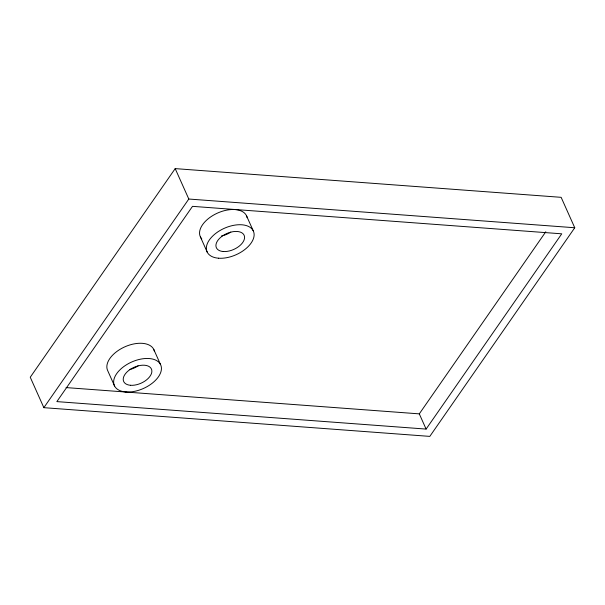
<?xml version="1.0" encoding="UTF-8"?>
<svg xmlns="http://www.w3.org/2000/svg" width="605" height="605" viewBox="0 0 605 605"><rect width="100%" height="100%" fill="white"/><g stroke="black" fill="none" stroke-linecap="round" stroke-linejoin="round"><path stroke-width="0.91" d="M175.193 168.613L30.25 377.248L43.855 407.672L429.807 436.386L574.75 227.752L561.145 197.328L175.193 168.613L188.805 199.03L43.855 407.672M426.102 429.081L561.75 233.817L192.511 206.343L56.855 401.607L426.102 429.081L419.295 413.865L545.793 231.775M188.805 199.03L574.75 227.752M66.066 387.586L419.295 413.865M246.416 215.569L253.223 230.777M200.452 237.009L207.258 252.224M153.715 349.327L160.522 364.535M114.557 385.982L107.758 370.767A25.365 14.475 -24.1 0 1 126.006 346.325A25.365 14.475 -24.1 0 1 154.457 351.482M138.106 365.866A15.216 8.689 -24.1 0 1 129.47 369.587M201.768 238.899A25.365 14.475 -24.1 0 1 216.877 213.368A25.365 14.475 -24.1 0 1 247.158 217.724M230.8 232.108A15.216 8.689 -24.1 0 1 221.415 235.988M125.923 391.972A25.365 14.475 -24.1 0 0 161.437 368.241A25.365 14.475 -24.1 0 0 125.258 365.549A25.365 14.475 -24.1 0 0 125.923 391.972M130.574 385.287A15.216 8.689 -24.1 0 0 151.878 371.046A15.216 8.689 -24.1 0 0 130.173 369.436A15.216 8.689 -24.1 0 0 130.574 385.287M218.624 258.214A25.365 14.475 -24.1 0 0 254.13 234.483A25.365 14.475 -24.1 0 0 217.959 231.798A25.365 14.475 -24.1 0 0 218.624 258.214M223.268 251.529A15.216 8.689 -24.1 0 0 244.579 237.289A15.216 8.689 -24.1 0 0 222.874 235.678A15.216 8.689 -24.1 0 0 223.268 251.529"/></g></svg>
